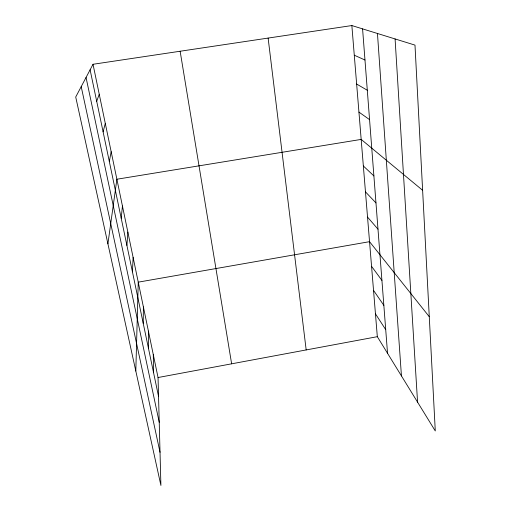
<?xml version="1.0" encoding="UTF-8"?>
<svg xmlns="http://www.w3.org/2000/svg" width="511" height="511" viewBox="0 0 511 511"><rect width="100%" height="100%" fill="white"/><g stroke="black" fill="none" stroke-linecap="round" stroke-linejoin="round"><path stroke-width="0.77" d="M143.221 323.31L143.393 306.951M135.811 371.024L138.251 282.155L369.542 241.671L429.278 316.718M132.438 271.852L133.122 257.448M126.907 245.427L127.852 232.071M121.209 218.248L122.442 206.01M107.917 243.83L116.885 179.227L361.175 139.407L422.629 190.29M109.316 161.489L111.168 151.69M103.101 131.838L105.292 123.381M96.7 101.287L99.243 94.254M93.021 64.277L75.717 97.02L160.908 485.45L158.046 377.527L93.021 64.277L351.855 25.55L414.989 45.109L435.283 430.965L377.322 336.685L351.855 25.55M158.046 377.527L377.322 336.685M354.283 55.207L364.975 60.011M356.64 84.047L367.307 90.249M358.939 112.101L369.562 119.625M363.347 165.986L373.892 175.925M365.467 191.874L375.968 202.918M367.53 217.092L377.993 229.184M371.561 266.346L381.928 280.392M373.535 290.389L383.85 305.342M375.451 313.831L385.716 329.64M81.204 86.634L160.026 452.305M86.046 77.48L159.234 422.271M90.102 69.796L158.544 396.447M180.14 51.241L231.63 363.819M268.122 38.076L306.178 349.933M362.58 28.872L387.536 353.299M377.457 33.483L401.442 375.924M395.086 38.945L417.564 402.138M153.287 354.608L153.575 372.73M148.407 331.09L148.471 348.361"/></g></svg>
